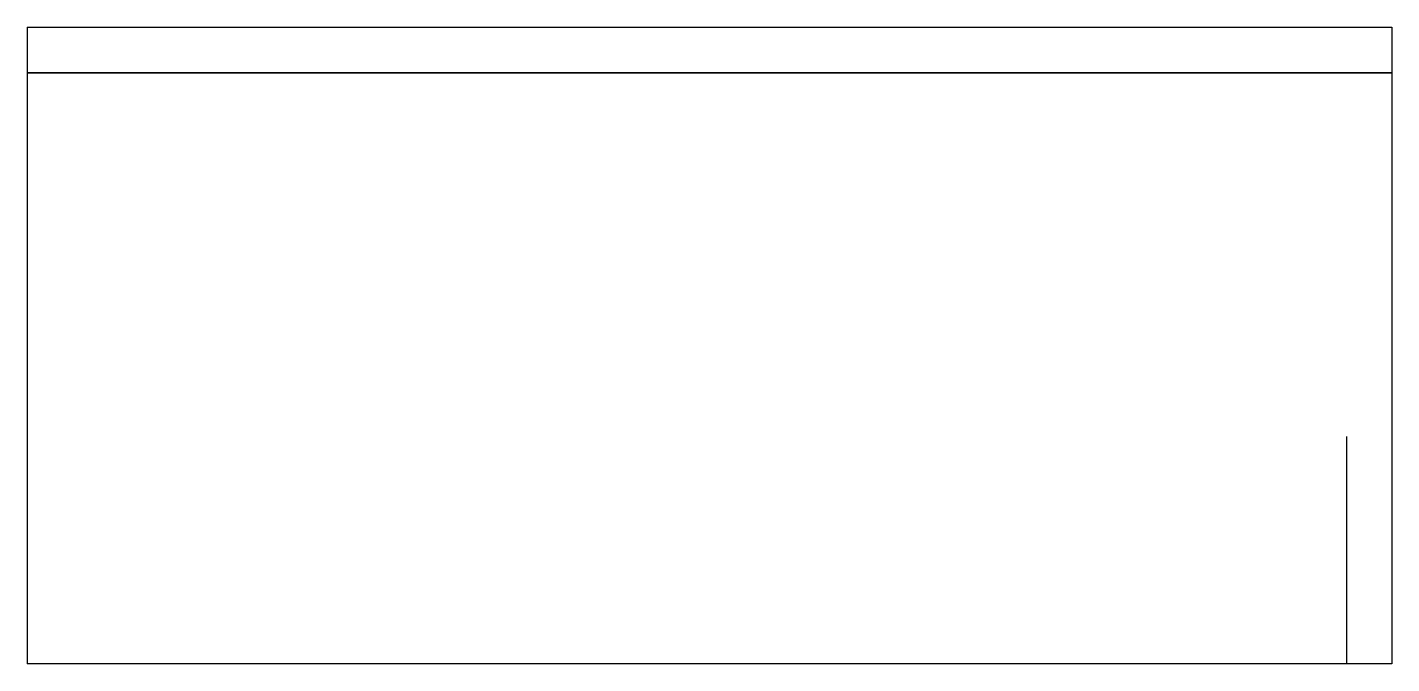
# Model space of a CAD drawing. Extents: x -30 to 0, y -14 to 0.
import ezdxf

# ---------------------------------------------------------------- set-up
doc = ezdxf.new("R2010")
doc.units = 0
doc.layers.get('0').update_dxf_attribs({"linetype": 'CONTINUOUS'})

msp = doc.modelspace()

# ---------------------------------------------------------------- linework, layer by layer
at = {"linetype": 'CONTINUOUS'}
for p, q in [((-30, 0), (-30, -14)), ((-30, 0), (0, 0)), ((0, 0), (0, -14)), ((0, -1), (-30, -1)), ((-30, -1), (0, -1)), ((0, -1), (0, -14)), ((-0.99, -14), (-0.99, -9)), ((0, -14), (-30, -14)), ((0, -14), (-0.99, -14))]:
    msp.add_line(p, q, dxfattribs=at)

doc.saveas('drawing.dxf')
